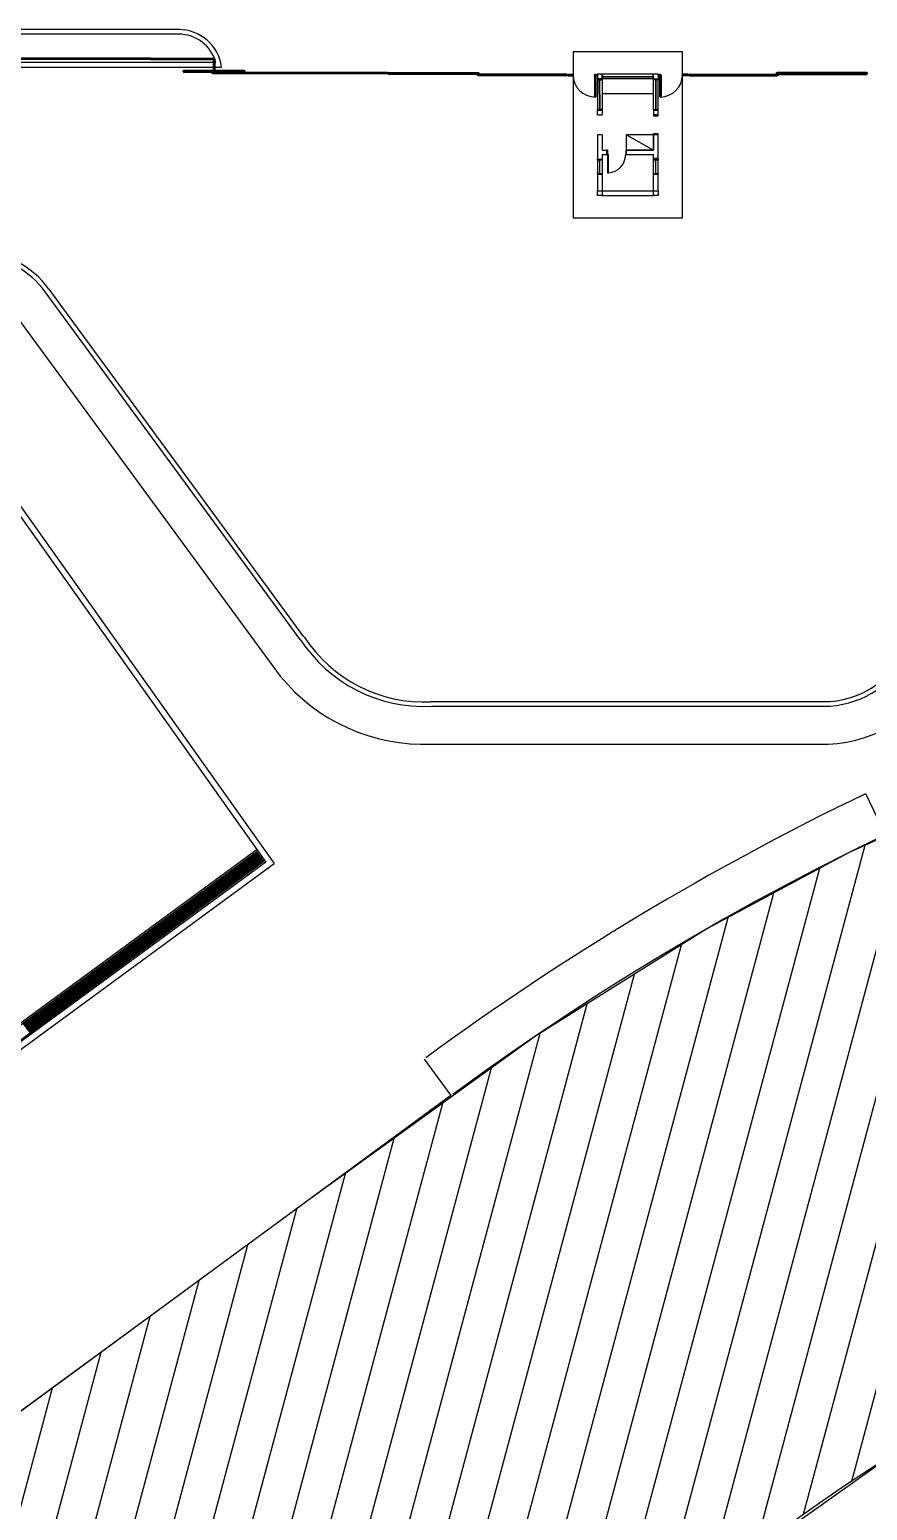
# Model space of a CAD drawing. Header units: metres. Extents: x 2872 to 3316, y -1435 to -1037.
# Drawn here: x 3252.78 to 3262.45, y -1081.33 to -1064.24 of the extents above; entities that cross this region are included whole.
import ezdxf

# ---------------------------------------------------------------- set-up
doc = ezdxf.new("R2010")
doc.units = ezdxf.units.M
doc.header["$MEASUREMENT"] = 0
doc.linetypes.add('HIDDEN', pattern=[0.375, 0.25, -0.125])
doc.layers.add('ARQUITETURA', color=253, linetype='CONTINUOUS')
doc.layers.add('IMPLANTAÇÃO 1', color=2, linetype='HIDDEN')

msp = doc.modelspace()

# ---------------------------------------------------------------- hatches: boundary and pattern name
at = {"layer": 'IMPLANTAÇÃO 1', "linetype": 'ByBlock'}
h = msp.add_hatch(dxfattribs=at)
h.set_pattern_fill('ANSI31', color=1, scale=3.5, angle=30)
h.set_pattern_definition([(75, (980.9816, -37.5073), (-0.42259255, 0.11323333), [])])
h.paths.add_polyline_path([(3270.89, -1077.298), (3269.523, -1071.148), (3267.14, -1071.776), (3264.705, -1072.63), (3262.235, -1073.736), (3260.593, -1074.619), (3258.616, -1075.856), (3256.028, -1077.728), (3254.133, -1079.118), (3252.45, -1080.353), (3251.285, -1081.208), (3252.776, -1083.239), (3253.742, -1084.557), (3255.011, -1086.287), (3256.41, -1085.261), (3258.649, -1083.618), (3260.147, -1082.52), (3261.389, -1081.608, -0.103899)])

# ---------------------------------------------------------------- linework, layer by layer
at = {"layer": 'ARQUITETURA'}
for p, q in [((3254.506, -1064.291, 0), (3250.572, -1064.291, 0)), ((3254.514, -1064.239, 0), (3250.594, -1064.239, 0)), ((3260.312, -1064.495), (3259.052, -1064.495)), ((3259.052, -1064.495), (3259.052, -1066.413)), ((3260.312, -1066.413), (3260.312, -1064.495)), ((3244.31, -1064.672, 0), (3254.896, -1064.672, 0)), ((3254.896, -1064.62, 0), (3244.977, -1064.619, 0)), ((3254.179, -1064.568), (3245.286, -1064.567)), ((3254.18, -1064.585), (3245.286, -1064.584)), ((3254.179, -1064.568, 0), (3254.905, -1064.568, 0)), ((3254.179, -1064.585, 0), (3254.512, -1064.585, 0)), ((3254.515, -1064.585, 0), (3254.905, -1064.585, 0)), ((3254.896, -1064.577, 1.575), (3254.896, -1064.71, 1.575)), ((3254.903, -1064.585, -3.15), (3254.903, -1064.71, -3.15)), ((3254.903, -1064.586, 0), (3254.903, -1064.71, 0)), ((3254.907, -1064.585, -3.15), (3254.907, -1064.71, -3.15)), ((3254.907, -1064.586, 0), (3254.907, -1064.71, 0)), ((3254.914, -1064.577, 1.575), (3254.914, -1064.71, 1.575)), ((3254.929, -1064.62, 0), (3254.914, -1064.62, 0)), ((3254.914, -1064.672, 0), (3254.993, -1064.672, 0)), ((3255.255, -1064.71, 7.875), (3254.555, -1064.71, 7.875)), ((3254.555, -1064.728, 3.15), (3254.555, -1064.733, 3.15)), ((3255.255, -1064.73, 4.725), (3254.555, -1064.73, 4.725)), ((3255.255, -1064.731, 4.725), (3254.555, -1064.731, 4.725)), ((3254.891, -1064.733, 4.725), (3254.555, -1064.733, 4.725)), ((3254.901, -1064.727, 4.725), (3254.559, -1064.727, 4.725)), ((3254.564, -1064.717, 7.875), (3254.897, -1064.717, 7.875)), ((3254.564, -1064.721, 7.875), (3254.897, -1064.721, 7.875)), ((3256.908, -1064.732, 6.3), (3254.895, -1064.732, 6.3)), ((3256.908, -1064.749, 6.3), (3254.895, -1064.749, 6.3)), ((3254.903, -1064.739, 6.3), (3256.899, -1064.739, 6.3)), ((3254.903, -1064.742, 6.3), (3256.899, -1064.742, 6.3)), ((3255.251, -1064.727, 4.725), (3254.909, -1064.727, 4.725)), ((3254.914, -1064.717, 7.875), (3255.247, -1064.717, 7.875)), ((3254.914, -1064.721, 7.875), (3255.247, -1064.721, 7.875)), ((3255.255, -1064.728, 4.725), (3255.255, -1064.732, 4.725)), ((3256.921, -1064.749, 0), (3256.921, -1064.755, 0)), ((3257.962, -1064.752, 1.575), (3256.921, -1064.752, 1.575)), ((3257.962, -1064.753, 1.575), (3256.921, -1064.753, 1.575)), ((3257.954, -1064.755, 1.575), (3256.921, -1064.755, 1.575)), ((3256.925, -1064.732, 0), (3257.958, -1064.732, 0)), ((3257.954, -1064.749, 1.575), (3256.929, -1064.749, 1.575)), ((3257.949, -1064.739, 1.575), (3256.934, -1064.739, 1.575)), ((3257.949, -1064.742, 1.575), (3256.934, -1064.742, 1.575)), ((3258.973, -1064.771, 0), (3257.958, -1064.771, 0)), ((3257.962, -1064.749, 1.575), (3257.962, -1064.755, 1.575)), ((3258.973, -1064.754, 0), (3257.962, -1064.754, 0)), ((3257.966, -1064.761, 0), (3258.964, -1064.761, 0)), ((3257.966, -1064.764, 0), (3258.964, -1064.764, 0)), ((3258.99, -1064.754, 0), (3259.043, -1064.754, 0)), ((3258.99, -1064.771, 0), (3259.043, -1064.771, 0)), ((3259.034, -1064.761, 0), (3258.999, -1064.761, 0)), ((3259.034, -1064.764, 0), (3258.999, -1064.764, 0)), ((3259.297, -1064.763, 1.575), (3259.297, -1065.008, 1.575)), ((3259.304, -1064.771, 0), (3259.304, -1064.999, 0)), ((3259.307, -1064.771, 0), (3259.307, -1064.999, 0)), ((3259.314, -1064.763, 1.575), (3259.314, -1065.008, 1.575)), ((3259.332, -1064.754), (3259.332, -1064.817)), ((3259.395, -1064.754), (3259.332, -1064.754)), ((3259.395, -1064.806), (3259.332, -1064.806)), ((3259.332, -1064.806, 0), (3259.332, -1065.16, 0)), ((3259.332, -1064.817), (3259.384, -1064.817)), ((3259.354, -1064.817), (3259.357, -1064.817)), ((3259.354, -1064.988), (3259.354, -1064.817)), ((3259.357, -1065.16), (3259.357, -1064.817)), ((3259.384, -1064.817), (3259.384, -1064.754)), ((3259.979, -1064.754, 0), (3259.384, -1064.754, 0)), ((3259.979, -1064.806, 0), (3259.384, -1064.806, 0)), ((3259.384, -1064.806, 0), (3259.384, -1065.16, 0)), ((3259.395, -1064.806), (3259.395, -1064.754)), ((3259.395, -1064.778, 0), (3259.969, -1064.778, 0)), ((3259.395, -1064.782, 0), (3259.969, -1064.782, 0)), ((3260.032, -1064.754), (3259.969, -1064.754)), ((3259.969, -1064.754), (3259.969, -1064.806)), ((3259.969, -1064.806), (3260.032, -1064.806)), ((3259.979, -1064.817), (3259.979, -1064.754)), ((3259.979, -1065.16, 0), (3259.979, -1064.806, 0)), ((3260.032, -1064.817), (3259.979, -1064.817)), ((3260.009, -1064.817), (3260.006, -1064.817)), ((3260.006, -1065.16), (3260.006, -1064.817)), ((3260.009, -1064.988), (3260.009, -1064.817)), ((3260.032, -1064.754), (3260.032, -1064.817)), ((3260.032, -1065.16, 0), (3260.032, -1064.806, 0)), ((3260.049, -1064.763, 1.575), (3260.049, -1065.008, 1.575)), ((3260.056, -1064.771, 0), (3260.056, -1064.999, 0)), ((3260.06, -1064.771, 0), (3260.06, -1064.999, 0)), ((3260.067, -1064.763, 1.575), (3260.067, -1065.008, 1.575)), ((3260.373, -1064.754, 0), (3260.32, -1064.754, 0)), ((3260.373, -1064.771, 0), (3260.32, -1064.771, 0)), ((3260.329, -1064.761, 0), (3260.364, -1064.761, 0)), ((3260.329, -1064.764, 0), (3260.364, -1064.764, 0)), ((3260.39, -1064.754, 0), (3261.401, -1064.754, 0)), ((3260.39, -1064.771, 0), (3261.405, -1064.771, 0)), ((3261.397, -1064.761, 0), (3260.399, -1064.761, 0)), ((3261.397, -1064.764, 0), (3260.399, -1064.764, 0)), ((3261.401, -1064.749, 1.575), (3261.401, -1064.755, 1.575)), ((3261.401, -1064.752, 1.575), (3262.442, -1064.752, 1.575)), ((3261.401, -1064.753, 1.575), (3262.442, -1064.753, 1.575)), ((3262.438, -1064.732, 0), (3261.405, -1064.732, 0)), ((3261.409, -1064.749, 1.575), (3262.434, -1064.749, 1.575)), ((3261.409, -1064.755, 1.575), (3262.442, -1064.755, 1.575)), ((3261.414, -1064.739, 1.575), (3262.429, -1064.739, 1.575)), ((3261.414, -1064.742, 1.575), (3262.429, -1064.742, 1.575)), ((3262.442, -1064.749, 0), (3262.442, -1064.755, 0)), ((3259.357, -1064.988), (3259.354, -1064.988)), ((3259.357, -1064.988), (3259.359, -1064.988)), ((3259.359, -1064.988), (3259.359, -1065.16)), ((3259.979, -1064.981, 0), (3259.384, -1064.981, 0)), ((3260.004, -1064.988), (3260.004, -1065.16)), ((3260.006, -1064.988), (3260.004, -1064.988)), ((3260.006, -1064.988), (3260.009, -1064.988)), ((3259.332, -1065.223), (3259.332, -1065.16)), ((3259.384, -1065.16), (3259.332, -1065.16)), ((3259.332, -1065.17), (3259.384, -1065.17)), ((3259.359, -1065.16), (3259.357, -1065.16)), ((3259.384, -1065.16), (3259.384, -1065.223)), ((3259.979, -1065.16), (3260.032, -1065.16)), ((3259.979, -1065.16), (3259.979, -1065.233)), ((3259.979, -1065.17), (3260.032, -1065.17)), ((3260.004, -1065.16), (3260.006, -1065.16)), ((3260.032, -1065.233), (3260.032, -1065.16)), ((3259.332, -1065.223), (3259.384, -1065.223)), ((3260.032, -1065.223), (3259.979, -1065.223)), ((3259.979, -1065.233), (3260.032, -1065.233)), ((3259.332, -1065.454, 0), (3259.332, -1066.101, 0)), ((3259.384, -1065.454, 0), (3259.332, -1065.454, 0)), ((3259.384, -1065.454, 0), (3259.384, -1065.629, 0)), ((3260.032, -1065.454), (3259.668, -1065.454)), ((3259.668, -1065.681), (3259.668, -1065.454)), ((3259.668, -1065.454, 0), (3259.979, -1065.629, 0)), ((3259.979, -1065.629), (3259.979, -1065.443)), ((3260.032, -1065.443), (3259.979, -1065.443)), ((3260.032, -1065.454, 0), (3259.979, -1065.454, 0)), ((3259.979, -1065.454, 0), (3259.979, -1065.629, 0)), ((3260.032, -1065.454), (3260.032, -1065.443)), ((3260.032, -1065.734, 0), (3260.032, -1065.454, 0)), ((3259.384, -1065.629, 0), (3259.437, -1065.629, 0)), ((3259.384, -1065.681, 0), (3259.384, -1066.101, 0)), ((3259.384, -1065.681, 0), (3259.437, -1065.681, 0)), ((3259.437, -1065.629), (3259.437, -1065.681)), ((3259.447, -1065.629), (3259.437, -1065.629)), ((3259.437, -1065.681), (3259.458, -1065.681)), ((3259.447, -1065.629), (3259.447, -1065.891)), ((3259.447, -1065.629, 0), (3259.447, -1065.681, 0)), ((3259.458, -1065.891), (3259.458, -1065.681)), ((3259.657, -1065.629), (3259.657, -1065.681)), ((3259.979, -1065.629), (3259.657, -1065.629)), ((3259.657, -1065.681), (3259.668, -1065.681)), ((3259.668, -1065.629, 0), (3259.979, -1065.629, 0)), ((3259.668, -1065.681, 0), (3259.979, -1065.681, 0)), ((3259.979, -1065.734, 0), (3259.979, -1065.681, 0)), ((3259.99, -1065.723, 0), (3260.021, -1065.723, 0)), ((3259.332, -1065.734), (3259.384, -1065.734)), ((3259.332, -1065.744), (3259.332, -1065.734)), ((3259.332, -1065.734, 0), (3259.384, -1065.734, 0)), ((3259.384, -1065.744), (3259.332, -1065.744)), ((3259.357, -1065.898, 0), (3259.357, -1065.744, 0)), ((3259.359, -1065.898, 0), (3259.359, -1065.744, 0)), ((3259.384, -1065.734), (3259.384, -1065.744)), ((3259.447, -1065.891), (3259.458, -1065.891)), ((3259.979, -1065.734), (3260.032, -1065.734)), ((3259.979, -1065.744), (3259.979, -1065.734)), ((3259.979, -1065.734, 0), (3260.032, -1065.734, 0)), ((3260.032, -1065.744), (3259.979, -1065.744)), ((3259.979, -1065.898, 0), (3259.979, -1065.744, 0)), ((3260.004, -1065.898, 0), (3260.004, -1065.744, 0)), ((3260.006, -1065.898, 0), (3260.006, -1065.744, 0)), ((3260.032, -1065.734), (3260.032, -1065.744)), ((3260.032, -1065.898, 0), (3260.032, -1065.744, 0)), ((3259.332, -1065.898), (3259.384, -1065.898)), ((3259.332, -1065.909), (3259.332, -1065.898)), ((3259.384, -1065.909), (3259.332, -1065.909)), ((3259.332, -1065.909, 0), (3259.384, -1065.909, 0)), ((3259.384, -1065.898), (3259.384, -1065.909)), ((3259.979, -1065.898), (3260.032, -1065.898)), ((3259.979, -1065.909), (3259.979, -1065.898)), ((3260.032, -1065.909), (3259.979, -1065.909)), ((3259.979, -1066.101, 0), (3259.979, -1065.909, 0)), ((3259.979, -1065.909, 0), (3260.032, -1065.909, 0)), ((3260.032, -1065.898), (3260.032, -1065.909)), ((3260.032, -1066.101, 0), (3260.032, -1065.909, 0)), ((3259.332, -1066.154), (3259.332, -1066.101)), ((3259.332, -1066.101), (3259.384, -1066.101)), ((3259.384, -1066.154), (3259.332, -1066.154)), ((3259.384, -1066.101), (3259.384, -1066.154)), ((3259.384, -1066.101, 0), (3259.979, -1066.101, 0)), ((3259.384, -1066.154, 0), (3259.979, -1066.154, 0)), ((3259.979, -1066.101), (3260.032, -1066.101)), ((3259.979, -1066.154), (3259.979, -1066.101)), ((3260.032, -1066.154), (3259.979, -1066.154)), ((3260.032, -1066.101), (3260.032, -1066.154)), ((3259.052, -1066.413), (3260.312, -1066.413)), ((3255.902, -1071.277, 0), (3252.959, -1067.264, 0)), ((3255.944, -1071.246, 0), (3253.002, -1067.233, 0)), ((3252.605, -1067.52, 0), (3255.67, -1071.701, 0)), ((3251.685, -1068.351, 0), (3255.601, -1073.863, 0)), ((3251.766, -1068.587, 0), (3255.504, -1073.847, 0)), ((3256.077, -1071.486, 0), (3256.077, -1071.486, 0)), ((3257.413, -1071.996, 0), (3261.941, -1071.996, 0)), ((3257.416, -1072.049, 0), (3261.941, -1072.049, 0)), ((3257.416, -1072.487, 0), (3261.885, -1072.485, 0)), ((3262.425, -1073.058, 0), (3262.653, -1073.531, 0)), ((3255.403, -1073.704, 0), (3248.464, -1078.795, 0)), ((3255.399, -1073.729, 0), (3248.488, -1078.799, 0)), ((3255.361, -1073.757, 0), (3255.444, -1073.87, 0)), ((3255.37, -1073.75, 0), (3255.453, -1073.863, 0)), ((3255.379, -1073.743, 0), (3255.462, -1073.857, 0)), ((3255.388, -1073.737, 0), (3255.471, -1073.85, 0)), ((3255.397, -1073.73, 0), (3255.479, -1073.843, 0)), ((3255.48, -1073.843, 0), (3248.573, -1078.911, 0)), ((3255.504, -1073.847, 0), (3249.293, -1078.404, 0)), ((3249.334, -1078.46, 0), (3255.601, -1073.863, 0)), ((3255.128, -1073.927, 0), (3255.211, -1074.041, 0)), ((3255.137, -1073.921, 0), (3255.22, -1074.034, 0)), ((3255.146, -1073.914, 0), (3255.229, -1074.028, 0)), ((3255.155, -1073.908, 0), (3255.238, -1074.021, 0)), ((3255.164, -1073.901, 0), (3255.247, -1074.014, 0)), ((3255.173, -1073.895, 0), (3255.255, -1074.008, 0)), ((3255.182, -1073.888, 0), (3255.264, -1074.001, 0)), ((3255.191, -1073.881, 0), (3255.273, -1073.995, 0)), ((3255.2, -1073.875, 0), (3255.282, -1073.988, 0)), ((3255.209, -1073.868, 0), (3255.291, -1073.982, 0)), ((3255.218, -1073.862, 0), (3255.3, -1073.975, 0)), ((3255.227, -1073.855, 0), (3255.309, -1073.968, 0)), ((3255.236, -1073.849, 0), (3255.318, -1073.962, 0)), ((3255.245, -1073.842, 0), (3255.327, -1073.955, 0)), ((3255.254, -1073.835, 0), (3255.336, -1073.949, 0)), ((3255.263, -1073.829, 0), (3255.345, -1073.942, 0)), ((3255.272, -1073.822, 0), (3255.354, -1073.936, 0)), ((3255.281, -1073.816, 0), (3255.363, -1073.929, 0)), ((3255.29, -1073.809, 0), (3255.372, -1073.922, 0)), ((3255.299, -1073.803, 0), (3255.381, -1073.916, 0)), ((3255.308, -1073.796, 0), (3255.39, -1073.909, 0)), ((3255.317, -1073.789, 0), (3255.399, -1073.903, 0)), ((3255.326, -1073.783, 0), (3255.408, -1073.896, 0)), ((3255.334, -1073.776, 0), (3255.417, -1073.889, 0)), ((3255.343, -1073.77, 0), (3255.426, -1073.883, 0)), ((3255.352, -1073.763, 0), (3255.435, -1073.876, 0)), ((3254.895, -1074.098, 0), (3254.978, -1074.212, 0)), ((3254.904, -1074.092, 0), (3254.987, -1074.205, 0)), ((3254.913, -1074.085, 0), (3254.996, -1074.198, 0)), ((3254.922, -1074.079, 0), (3255.005, -1074.192, 0)), ((3254.931, -1074.072, 0), (3255.014, -1074.185, 0)), ((3254.94, -1074.065, 0), (3255.023, -1074.179, 0)), ((3254.949, -1074.059, 0), (3255.031, -1074.172, 0)), ((3254.958, -1074.052, 0), (3255.04, -1074.166, 0)), ((3254.967, -1074.046, 0), (3255.049, -1074.159, 0)), ((3254.976, -1074.039, 0), (3255.058, -1074.152, 0)), ((3254.985, -1074.033, 0), (3255.067, -1074.146, 0)), ((3254.994, -1074.026, 0), (3255.076, -1074.139, 0)), ((3255.003, -1074.019, 0), (3255.085, -1074.133, 0)), ((3255.012, -1074.013, 0), (3255.094, -1074.126, 0)), ((3255.021, -1074.006, 0), (3255.103, -1074.12, 0)), ((3255.03, -1074, 0), (3255.112, -1074.113, 0)), ((3255.039, -1073.993, 0), (3255.121, -1074.106, 0)), ((3255.048, -1073.987, 0), (3255.13, -1074.1, 0)), ((3255.057, -1073.98, 0), (3255.139, -1074.093, 0)), ((3255.066, -1073.973, 0), (3255.148, -1074.087, 0)), ((3255.075, -1073.967, 0), (3255.157, -1074.08, 0)), ((3255.084, -1073.96, 0), (3255.166, -1074.074, 0)), ((3255.093, -1073.954, 0), (3255.175, -1074.067, 0)), ((3255.102, -1073.947, 0), (3255.184, -1074.06, 0)), ((3255.11, -1073.941, 0), (3255.193, -1074.054, 0)), ((3255.119, -1073.934, 0), (3255.202, -1074.047, 0)), ((3254.662, -1074.269, 0), (3254.745, -1074.383, 0)), ((3254.671, -1074.263, 0), (3254.754, -1074.376, 0)), ((3254.68, -1074.256, 0), (3254.763, -1074.369, 0)), ((3254.689, -1074.25, 0), (3254.772, -1074.363, 0)), ((3254.698, -1074.243, 0), (3254.781, -1074.356, 0)), ((3254.707, -1074.236, 0), (3254.79, -1074.35, 0)), ((3254.716, -1074.23, 0), (3254.799, -1074.343, 0)), ((3254.725, -1074.223, 0), (3254.807, -1074.336, 0)), ((3254.734, -1074.217, 0), (3254.816, -1074.33, 0)), ((3254.743, -1074.21, 0), (3254.825, -1074.323, 0)), ((3254.752, -1074.204, 0), (3254.834, -1074.317, 0)), ((3254.761, -1074.197, 0), (3254.843, -1074.31, 0)), ((3254.77, -1074.19, 0), (3254.852, -1074.304, 0)), ((3254.779, -1074.184, 0), (3254.861, -1074.297, 0)), ((3254.788, -1074.177, 0), (3254.87, -1074.29, 0)), ((3254.797, -1074.171, 0), (3254.879, -1074.284, 0)), ((3254.806, -1074.164, 0), (3254.888, -1074.277, 0)), ((3254.815, -1074.157, 0), (3254.897, -1074.271, 0)), ((3254.824, -1074.151, 0), (3254.906, -1074.264, 0)), ((3254.833, -1074.144, 0), (3254.915, -1074.258, 0)), ((3254.842, -1074.138, 0), (3254.924, -1074.251, 0)), ((3254.851, -1074.131, 0), (3254.933, -1074.244, 0)), ((3254.86, -1074.125, 0), (3254.942, -1074.238, 0)), ((3254.869, -1074.118, 0), (3254.951, -1074.231, 0)), ((3254.878, -1074.111, 0), (3254.96, -1074.225, 0)), ((3254.886, -1074.105, 0), (3254.969, -1074.218, 0)), ((3254.43, -1074.44, 0), (3254.512, -1074.553, 0)), ((3254.438, -1074.434, 0), (3254.521, -1074.547, 0)), ((3254.447, -1074.427, 0), (3254.53, -1074.54, 0)), ((3254.456, -1074.42, 0), (3254.539, -1074.534, 0)), ((3254.465, -1074.414, 0), (3254.548, -1074.527, 0)), ((3254.474, -1074.407, 0), (3254.557, -1074.521, 0)), ((3254.483, -1074.401, 0), (3254.566, -1074.514, 0)), ((3254.492, -1074.394, 0), (3254.575, -1074.507, 0)), ((3254.501, -1074.388, 0), (3254.584, -1074.501, 0)), ((3254.51, -1074.381, 0), (3254.592, -1074.494, 0)), ((3254.519, -1074.374, 0), (3254.601, -1074.488, 0)), ((3254.528, -1074.368, 0), (3254.61, -1074.481, 0)), ((3254.537, -1074.361, 0), (3254.619, -1074.475, 0)), ((3254.546, -1074.355, 0), (3254.628, -1074.468, 0)), ((3254.555, -1074.348, 0), (3254.637, -1074.461, 0)), ((3254.564, -1074.342, 0), (3254.646, -1074.455, 0)), ((3254.573, -1074.335, 0), (3254.655, -1074.448, 0)), ((3254.582, -1074.328, 0), (3254.664, -1074.442, 0)), ((3254.591, -1074.322, 0), (3254.673, -1074.435, 0)), ((3254.6, -1074.315, 0), (3254.682, -1074.429, 0)), ((3254.609, -1074.309, 0), (3254.691, -1074.422, 0)), ((3254.618, -1074.302, 0), (3254.7, -1074.415, 0)), ((3254.627, -1074.296, 0), (3254.709, -1074.409, 0)), ((3254.636, -1074.289, 0), (3254.718, -1074.402, 0)), ((3254.645, -1074.282, 0), (3254.727, -1074.396, 0)), ((3254.654, -1074.276, 0), (3254.736, -1074.389, 0)), ((3254.197, -1074.611, 0), (3254.279, -1074.724, 0)), ((3254.206, -1074.604, 0), (3254.288, -1074.718, 0)), ((3254.214, -1074.598, 0), (3254.297, -1074.711, 0)), ((3254.223, -1074.591, 0), (3254.306, -1074.705, 0)), ((3254.232, -1074.585, 0), (3254.315, -1074.698, 0)), ((3254.241, -1074.578, 0), (3254.324, -1074.691, 0)), ((3254.25, -1074.572, 0), (3254.333, -1074.685, 0)), ((3254.259, -1074.565, 0), (3254.342, -1074.678, 0)), ((3254.268, -1074.558, 0), (3254.351, -1074.672, 0)), ((3254.277, -1074.552, 0), (3254.36, -1074.665, 0)), ((3254.286, -1074.545, 0), (3254.368, -1074.659, 0)), ((3254.295, -1074.539, 0), (3254.377, -1074.652, 0)), ((3254.304, -1074.532, 0), (3254.386, -1074.645, 0)), ((3254.313, -1074.526, 0), (3254.395, -1074.639, 0)), ((3254.322, -1074.519, 0), (3254.404, -1074.632, 0)), ((3254.331, -1074.512, 0), (3254.413, -1074.626, 0)), ((3254.34, -1074.506, 0), (3254.422, -1074.619, 0)), ((3254.349, -1074.499, 0), (3254.431, -1074.613, 0)), ((3254.358, -1074.493, 0), (3254.44, -1074.606, 0)), ((3254.367, -1074.486, 0), (3254.449, -1074.599, 0)), ((3254.376, -1074.48, 0), (3254.458, -1074.593, 0)), ((3254.385, -1074.473, 0), (3254.467, -1074.586, 0)), ((3254.394, -1074.466, 0), (3254.476, -1074.58, 0)), ((3254.403, -1074.46, 0), (3254.485, -1074.573, 0)), ((3254.412, -1074.453, 0), (3254.494, -1074.567, 0)), ((3254.421, -1074.447, 0), (3254.503, -1074.56, 0)), ((3253.964, -1074.782, 0), (3254.046, -1074.895, 0)), ((3253.973, -1074.775, 0), (3254.055, -1074.889, 0)), ((3253.982, -1074.769, 0), (3254.064, -1074.882, 0)), ((3253.99, -1074.762, 0), (3254.073, -1074.876, 0)), ((3253.999, -1074.756, 0), (3254.082, -1074.869, 0)), ((3254.008, -1074.749, 0), (3254.091, -1074.862, 0)), ((3254.017, -1074.743, 0), (3254.1, -1074.856, 0)), ((3254.026, -1074.736, 0), (3254.109, -1074.849, 0)), ((3254.035, -1074.729, 0), (3254.118, -1074.843, 0)), ((3254.044, -1074.723, 0), (3254.127, -1074.836, 0)), ((3254.053, -1074.716, 0), (3254.136, -1074.83, 0)), ((3254.062, -1074.71, 0), (3254.144, -1074.823, 0)), ((3254.071, -1074.703, 0), (3254.153, -1074.816, 0)), ((3254.08, -1074.697, 0), (3254.162, -1074.81, 0)), ((3254.089, -1074.69, 0), (3254.171, -1074.803, 0)), ((3254.098, -1074.683, 0), (3254.18, -1074.797, 0)), ((3254.107, -1074.677, 0), (3254.189, -1074.79, 0)), ((3254.116, -1074.67, 0), (3254.198, -1074.783, 0)), ((3254.125, -1074.664, 0), (3254.207, -1074.777, 0)), ((3254.134, -1074.657, 0), (3254.216, -1074.77, 0)), ((3254.143, -1074.651, 0), (3254.225, -1074.764, 0)), ((3254.152, -1074.644, 0), (3254.234, -1074.757, 0)), ((3254.161, -1074.637, 0), (3254.243, -1074.751, 0)), ((3254.17, -1074.631, 0), (3254.252, -1074.744, 0)), ((3254.179, -1074.624, 0), (3254.261, -1074.737, 0)), ((3254.188, -1074.618, 0), (3254.27, -1074.731, 0)), ((3253.731, -1074.953, 0), (3253.813, -1075.066, 0)), ((3253.74, -1074.946, 0), (3253.822, -1075.06, 0)), ((3253.749, -1074.94, 0), (3253.831, -1075.053, 0)), ((3253.758, -1074.933, 0), (3253.84, -1075.046, 0)), ((3253.766, -1074.927, 0), (3253.849, -1075.04, 0)), ((3253.775, -1074.92, 0), (3253.858, -1075.033, 0)), ((3253.784, -1074.913, 0), (3253.867, -1075.027, 0)), ((3253.793, -1074.907, 0), (3253.876, -1075.02, 0)), ((3253.802, -1074.9, 0), (3253.885, -1075.014, 0)), ((3253.811, -1074.894, 0), (3253.894, -1075.007, 0)), ((3253.82, -1074.887, 0), (3253.903, -1075, 0)), ((3253.829, -1074.881, 0), (3253.912, -1074.994, 0)), ((3253.838, -1074.874, 0), (3253.92, -1074.987, 0)), ((3253.847, -1074.867, 0), (3253.929, -1074.981, 0)), ((3253.856, -1074.861, 0), (3253.938, -1074.974, 0)), ((3253.865, -1074.854, 0), (3253.947, -1074.968, 0)), ((3253.874, -1074.848, 0), (3253.956, -1074.961, 0)), ((3253.883, -1074.841, 0), (3253.965, -1074.954, 0)), ((3253.892, -1074.835, 0), (3253.974, -1074.948, 0)), ((3253.901, -1074.828, 0), (3253.983, -1074.941, 0)), ((3253.91, -1074.821, 0), (3253.992, -1074.935, 0)), ((3253.919, -1074.815, 0), (3254.001, -1074.928, 0)), ((3253.928, -1074.808, 0), (3254.01, -1074.922, 0)), ((3253.937, -1074.802, 0), (3254.019, -1074.915, 0)), ((3253.946, -1074.795, 0), (3254.028, -1074.908, 0)), ((3253.955, -1074.789, 0), (3254.037, -1074.902, 0)), ((3253.498, -1075.124, 0), (3253.58, -1075.237, 0)), ((3253.507, -1075.117, 0), (3253.589, -1075.23, 0)), ((3253.516, -1075.111, 0), (3253.598, -1075.224, 0)), ((3253.525, -1075.104, 0), (3253.607, -1075.217, 0)), ((3253.534, -1075.098, 0), (3253.616, -1075.211, 0)), ((3253.543, -1075.091, 0), (3253.625, -1075.204, 0)), ((3253.551, -1075.084, 0), (3253.634, -1075.198, 0)), ((3253.56, -1075.078, 0), (3253.643, -1075.191, 0)), ((3253.569, -1075.071, 0), (3253.652, -1075.184, 0)), ((3253.578, -1075.065, 0), (3253.661, -1075.178, 0)), ((3253.587, -1075.058, 0), (3253.67, -1075.171, 0)), ((3253.596, -1075.051, 0), (3253.679, -1075.165, 0)), ((3253.605, -1075.045, 0), (3253.688, -1075.158, 0)), ((3253.614, -1075.038, 0), (3253.696, -1075.152, 0)), ((3253.623, -1075.032, 0), (3253.705, -1075.145, 0)), ((3253.632, -1075.025, 0), (3253.714, -1075.138, 0)), ((3253.641, -1075.019, 0), (3253.723, -1075.132, 0)), ((3253.65, -1075.012, 0), (3253.732, -1075.125, 0)), ((3253.659, -1075.005, 0), (3253.741, -1075.119, 0)), ((3253.668, -1074.999, 0), (3253.75, -1075.112, 0)), ((3253.677, -1074.992, 0), (3253.759, -1075.106, 0)), ((3253.686, -1074.986, 0), (3253.768, -1075.099, 0)), ((3253.695, -1074.979, 0), (3253.777, -1075.092, 0)), ((3253.704, -1074.973, 0), (3253.786, -1075.086, 0)), ((3253.713, -1074.966, 0), (3253.795, -1075.079, 0)), ((3253.722, -1074.959, 0), (3253.804, -1075.073, 0)), ((3253.265, -1075.295, 0), (3253.347, -1075.408, 0)), ((3253.274, -1075.288, 0), (3253.356, -1075.401, 0)), ((3253.283, -1075.282, 0), (3253.365, -1075.395, 0)), ((3253.292, -1075.275, 0), (3253.374, -1075.388, 0)), ((3253.301, -1075.268, 0), (3253.383, -1075.382, 0)), ((3253.31, -1075.262, 0), (3253.392, -1075.375, 0)), ((3253.319, -1075.255, 0), (3253.401, -1075.369, 0)), ((3253.327, -1075.249, 0), (3253.41, -1075.362, 0)), ((3253.336, -1075.242, 0), (3253.419, -1075.355, 0)), ((3253.345, -1075.236, 0), (3253.428, -1075.349, 0)), ((3253.354, -1075.229, 0), (3253.437, -1075.342, 0)), ((3253.363, -1075.222, 0), (3253.446, -1075.336, 0)), ((3253.372, -1075.216, 0), (3253.455, -1075.329, 0)), ((3253.381, -1075.209, 0), (3253.464, -1075.323, 0)), ((3253.39, -1075.203, 0), (3253.472, -1075.316, 0)), ((3253.399, -1075.196, 0), (3253.481, -1075.309, 0)), ((3253.408, -1075.19, 0), (3253.49, -1075.303, 0)), ((3253.417, -1075.183, 0), (3253.499, -1075.296, 0)), ((3253.426, -1075.176, 0), (3253.508, -1075.29, 0)), ((3253.435, -1075.17, 0), (3253.517, -1075.283, 0)), ((3253.444, -1075.163, 0), (3253.526, -1075.277, 0)), ((3253.453, -1075.157, 0), (3253.535, -1075.27, 0)), ((3253.462, -1075.15, 0), (3253.544, -1075.263, 0)), ((3253.471, -1075.144, 0), (3253.553, -1075.257, 0)), ((3253.48, -1075.137, 0), (3253.562, -1075.25, 0)), ((3253.489, -1075.13, 0), (3253.571, -1075.244, 0)), ((3253.032, -1075.466, 0), (3253.114, -1075.579, 0)), ((3253.041, -1075.459, 0), (3253.123, -1075.572, 0)), ((3253.05, -1075.452, 0), (3253.132, -1075.566, 0)), ((3253.059, -1075.446, 0), (3253.141, -1075.559, 0)), ((3253.068, -1075.439, 0), (3253.15, -1075.553, 0)), ((3253.077, -1075.433, 0), (3253.159, -1075.546, 0)), ((3253.086, -1075.426, 0), (3253.168, -1075.539, 0)), ((3253.095, -1075.42, 0), (3253.177, -1075.533, 0)), ((3253.103, -1075.413, 0), (3253.186, -1075.526, 0)), ((3253.112, -1075.406, 0), (3253.195, -1075.52, 0)), ((3253.121, -1075.4, 0), (3253.204, -1075.513, 0)), ((3253.13, -1075.393, 0), (3253.213, -1075.507, 0)), ((3253.139, -1075.387, 0), (3253.222, -1075.5, 0)), ((3253.148, -1075.38, 0), (3253.231, -1075.493, 0)), ((3253.157, -1075.374, 0), (3253.24, -1075.487, 0)), ((3253.166, -1075.367, 0), (3253.248, -1075.48, 0)), ((3253.175, -1075.36, 0), (3253.257, -1075.474, 0)), ((3253.184, -1075.354, 0), (3253.266, -1075.467, 0)), ((3253.193, -1075.347, 0), (3253.275, -1075.461, 0)), ((3253.202, -1075.341, 0), (3253.284, -1075.454, 0)), ((3253.211, -1075.334, 0), (3253.293, -1075.447, 0)), ((3253.22, -1075.328, 0), (3253.302, -1075.441, 0)), ((3253.229, -1075.321, 0), (3253.311, -1075.434, 0)), ((3253.238, -1075.314, 0), (3253.32, -1075.428, 0)), ((3253.247, -1075.308, 0), (3253.329, -1075.421, 0)), ((3253.256, -1075.301, 0), (3253.338, -1075.415, 0)), ((3252.799, -1075.637, 0), (3252.881, -1075.75, 0)), ((3252.808, -1075.63, 0), (3252.89, -1075.743, 0)), ((3252.817, -1075.623, 0), (3252.899, -1075.737, 0)), ((3252.826, -1075.617, 0), (3252.908, -1075.73, 0)), ((3252.835, -1075.61, 0), (3252.917, -1075.723, 0)), ((3252.844, -1075.604, 0), (3252.926, -1075.717, 0)), ((3252.853, -1075.597, 0), (3252.935, -1075.71, 0)), ((3252.862, -1075.591, 0), (3252.944, -1075.704, 0)), ((3252.871, -1075.584, 0), (3252.953, -1075.697, 0)), ((3252.879, -1075.577, 0), (3252.962, -1075.691, 0)), ((3252.888, -1075.571, 0), (3252.971, -1075.684, 0)), ((3252.897, -1075.564, 0), (3252.98, -1075.677, 0)), ((3252.906, -1075.558, 0), (3252.989, -1075.671, 0)), ((3252.915, -1075.551, 0), (3252.998, -1075.664, 0)), ((3252.924, -1075.545, 0), (3253.007, -1075.658, 0)), ((3252.933, -1075.538, 0), (3253.016, -1075.651, 0)), ((3252.942, -1075.531, 0), (3253.024, -1075.645, 0)), ((3252.951, -1075.525, 0), (3253.033, -1075.638, 0)), ((3252.96, -1075.518, 0), (3253.042, -1075.631, 0)), ((3252.969, -1075.512, 0), (3253.051, -1075.625, 0)), ((3252.978, -1075.505, 0), (3253.06, -1075.618, 0)), ((3252.987, -1075.498, 0), (3253.069, -1075.612, 0)), ((3252.996, -1075.492, 0), (3253.078, -1075.605, 0)), ((3253.005, -1075.485, 0), (3253.087, -1075.599, 0)), ((3253.014, -1075.479, 0), (3253.096, -1075.592, 0)), ((3253.023, -1075.472, 0), (3253.105, -1075.585, 0)), ((3252.7, -1075.709, 0), (3252.783, -1075.822, 0)), ((3252.709, -1075.702, 0), (3252.792, -1075.816, 0)), ((3252.718, -1075.696, 0), (3252.8, -1075.809, 0)), ((3252.727, -1075.689, 0), (3252.809, -1075.802, 0)), ((3252.736, -1075.683, 0), (3252.818, -1075.796, 0)), ((3252.745, -1075.676, 0), (3252.827, -1075.789, 0)), ((3252.754, -1075.669, 0), (3252.836, -1075.783, 0)), ((3252.763, -1075.663, 0), (3252.845, -1075.776, 0)), ((3252.772, -1075.656, 0), (3252.854, -1075.77, 0)), ((3252.781, -1075.65, 0), (3252.863, -1075.763, 0)), ((3252.79, -1075.643, 0), (3252.872, -1075.756, 0)), ((3257.331, -1076.121, 0), (3257.641, -1076.544, 0)), ((3257.641, -1076.544, 0), (3251.285, -1081.208, 0))]:
    msp.add_line(p, q, dxfattribs=at)
for centre in [(3253.371, -1064.576), (3254.179, -1064.576), (3254.515, -1064.576), (3254.905, -1064.576), (3254.905, -1064.576, -1.575), (3254.555, -1064.719, 4.725), (3254.895, -1064.741, 3.15), (3254.905, -1064.719, 4.725), (3255.255, -1064.719, 4.725), (3256.908, -1064.741, 4.725), (3256.925, -1064.741, 1.575), (3257.958, -1064.741, 1.575), (3257.958, -1064.763, 0), (3258.973, -1064.763, 0), (3258.99, -1064.763, 0), (3259.043, -1064.763, 0), (3259.305, -1064.763, 0), (3259.323, -1064.763, 0), (3260.04, -1064.763, 0), (3260.058, -1064.763, 0), (3260.32, -1064.763, 0), (3260.373, -1064.763, 0), (3260.39, -1064.763, 0), (3261.405, -1064.741, 1.575), (3261.405, -1064.763, 0), (3262.438, -1064.741, 1.575), (3259.305, -1065.008, 0), (3260.058, -1065.008, 0)]:
    msp.add_circle(centre, 0.00875, dxfattribs=at)
for centre, radius, start, end in [((3254.499, -1064.737), 0.499, 7.4917, 90.2296), ((3254.497, -1064.739), 0.448, 15.4473, 90.0039), ((3259.305, -1064.763, 0), 0.254, 180, 270), ((3260.058, -1064.763, 0), 0.254, 270, 0), ((3259.446, -1065.681), 0.211, 273.1145, 359.8231), ((3252.155, -1067.854, 0), 1.05, 36.2486, 90), ((3276.399, -1102.068, 0), 31.675, 78.8118, 126.2654), ((3261.941, -1070.946, 0), 1.05, 270.0007, 335.4374), ((3261.941, -1070.946, 0), 1.103, 270.0011, 330.7708), ((3257.328, -1070.351, 0), 2.137, 219.1563, 272.3701), ((3261.941, -1070.947, 0), 1.539, 267.9116, 331.4495), ((3276.399, -1102.068, 0), 32.2, 115.7202, 126.2654), ((3276.399, -1102.068, 0), 25.375, 78.8118, 126.2654), ((3276.399, -1102.068, 0), 25.375, 78.8118, 126.2654)]:
    msp.add_arc(centre, radius, start, end, dxfattribs=at)
at = {"layer": 'ARQUITETURA', "extrusion": (1.72922e-09, -5.96912e-08, 1)}
msp.add_arc((3252.155, -1067.854, 0), 0.997, 36.2509, 88.6167, dxfattribs=at)
at = {"layer": 'ARQUITETURA', "extrusion": (-2.21209e-08, 1.07996e-07, 1)}
for centre, radius, start, end in [((3257.329, -1070.349, 0), 1.702, 213.0345, 272.9268), ((3257.329, -1070.35, 0), 1.649, 212.9255, 272.9444)]:
    msp.add_arc(centre, radius, start, end, dxfattribs=at)
at = {"layer": 'IMPLANTAÇÃO 1', "color": 1, "linetype": 'ByBlock', "elevation": 0}
msp.add_lwpolyline([(3270.89, -1077.298), (3269.523, -1071.148), (3267.14, -1071.776), (3264.705, -1072.63), (3262.235, -1073.736), (3260.593, -1074.619), (3258.616, -1075.856), (3256.028, -1077.728), (3254.133, -1079.118), (3252.45, -1080.353), (3251.285, -1081.208), (3252.776, -1083.239), (3253.742, -1084.557), (3255.011, -1086.287), (3256.41, -1085.261), (3258.649, -1083.618), (3260.147, -1082.52), (3262.762, -1080.668), (3265.031, -1079.382), (3267.84, -1078.18), (3270.041, -1077.502), (3270.89, -1077.298)], dxfattribs=at)

doc.saveas('drawing.dxf')
